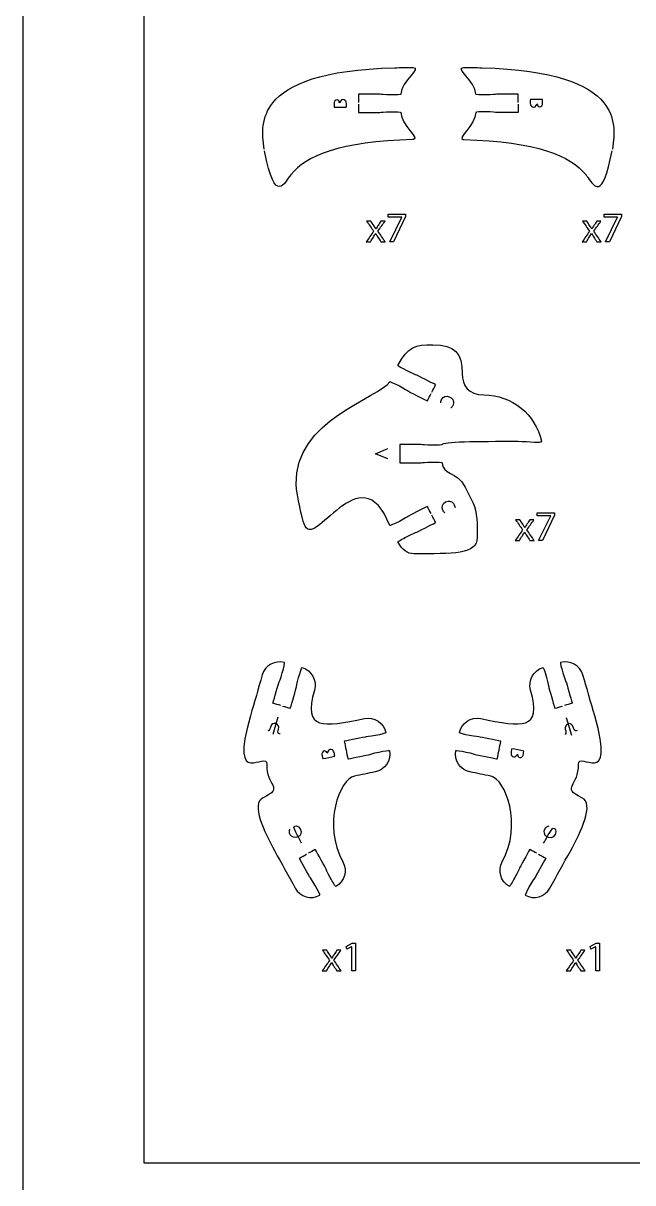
# Model space of a CAD drawing. Extents: x 0 to 1000, y 0 to 600.
# Drawn here: x 0 to 100.8, y 131.3 to 323.1 of the extents above; entities that cross this region are included whole.
import ezdxf

# ---------------------------------------------------------------- set-up
doc = ezdxf.new("R2010")
doc.units = 0
doc.header["$MEASUREMENT"] = 0
doc.layers.add('DEFAULT', color=7, linetype='CONTINUOUS')

msp = doc.modelspace()

# ---------------------------------------------------------------- linework, layer by layer
at = {"layer": 'DEFAULT', "color": 250}
for points in [[(1000, 0.1), (0, 0.1), (0, 600.1), (1000, 600.1)], [(63.26, 291.54), (63.26, 291.13), (61.26, 286.95), (60.62, 286.95), (62.61, 291.01), (62.61, 291.02), (60.37, 291.02), (60.37, 291.54)], [(98.97, 291.54), (98.97, 291.13), (96.98, 286.95), (96.33, 286.95), (98.32, 291.01), (98.32, 291.02), (96.08, 291.02), (96.08, 291.54)], [(87.9, 242.13), (87.9, 241.72), (85.9, 237.54), (85.26, 237.54), (87.25, 241.6), (87.25, 241.62), (85.01, 241.62), (85.01, 242.13)], [(54.34, 170.33), (54.33, 170.33), (53.53, 169.9), (53.41, 170.37), (54.41, 170.91), (54.94, 170.91), (54.94, 166.32), (54.34, 166.32)], [(94.71, 170.33), (94.69, 170.33), (93.89, 169.9), (93.77, 170.37), (94.78, 170.91), (95.31, 170.91), (95.31, 166.32), (94.71, 166.32)]]:
    msp.add_lwpolyline(points, close=True, dxfattribs=at)
for points in [[(166.09, 570.1), (186.09, 570.1), (186.09, 134.5), (20, 134.5), (20, 570.1), (40.51, 570.1)], [(60.29, 251.05), (58.27, 251.89), (60.29, 252.74)], [(42.1, 208.29), (41.27, 205.41)], [(89.83, 208.23), (90.67, 205.35)]]:
    msp.add_lwpolyline(points, dxfattribs=at)
at = {"layer": 'DEFAULT', "color": 1}
for points, knots in [([(39.88, 302.29), (39.42, 304.86), (39.42, 307.61), (41.3, 309.95), (43.76, 313.03), (49.43, 315.41), (61.46, 315.74), (62.42, 315.77), (63.42, 315.79), (64.46, 315.79), (66.12, 315.78), (62.48, 313.56), (62.48, 311.35), (62.49, 311.29), (61.7, 311.25), (60.73, 311.25), (59.77, 311.25), (59.16, 311.35), (58.99, 311.35), (58.11, 311.34), (55.49, 311.35), (55.49, 311.35), (55.49, 310.9), (55.49, 310.45), (55.49, 310)], [0, 0, 0, 0, 1, 1, 1, 2, 2, 2, 3, 3, 3, 4, 4, 4, 5, 5, 5, 6, 6, 6, 7, 7, 7, 10.839, 10.839, 10.839, 10.839]), ([(81.86, 310), (81.86, 310.45), (81.85, 310.9), (81.85, 311.35), (81.85, 311.35), (79.23, 311.35), (78.35, 311.35), (78.18, 311.35), (77.58, 311.25), (76.6, 311.25), (75.64, 311.25), (74.86, 311.29), (74.85, 311.35), (74.85, 313.56), (71.22, 315.78), (72.88, 315.79), (73.92, 315.79), (74.92, 315.77), (75.88, 315.74), (87.91, 315.4), (93.58, 313.03), (96.04, 309.95), (97.92, 307.61), (97.92, 304.86), (97.47, 302.29)], [0, 0, 0, 0, 3.830001, 3.830001, 3.830001, 4.830001, 4.830001, 4.830001, 5.830001, 5.830001, 5.830001, 6.830001, 6.830001, 6.830001, 7.830001, 7.830001, 7.830001, 8.830001, 8.830001, 8.830001, 9.830001, 9.830001, 9.830001, 10.830001, 10.830001, 10.830001, 10.830001]), ([(55.49, 309.7), (55.49, 309.25), (55.49, 308.8), (55.49, 308.35), (55.49, 308.35), (58.11, 308.35), (58.99, 308.35), (59.16, 308.35), (59.77, 308.45), (60.73, 308.45), (61.69, 308.45), (62.47, 308.4), (62.48, 308.35), (62.48, 306.24), (65.69, 303.99), (64.55, 303.88), (64.52, 303.88), (64.49, 303.87), (64.46, 303.87), (52.43, 303.53), (46.76, 301.15), (44.3, 298.08), (44.28, 298.06), (44.26, 298.04), (44.25, 298.02), (43.26, 296.85), (41.7, 292.66), (39.93, 301.99)], [0, 0, 0, 0, 3.83, 3.83, 3.83, 4.83, 4.83, 4.83, 5.83, 5.83, 5.83, 6.83, 6.83, 6.83, 7.83, 7.83, 7.83, 8.83, 8.83, 8.83, 9.83, 9.83, 9.83, 10.83, 10.83, 10.83, 11.83, 11.83, 11.83, 11.83]), ([(81.85, 309.7), (81.85, 309.25), (81.85, 308.8), (81.85, 308.35), (81.85, 308.35), (79.23, 308.35), (78.35, 308.35), (78.18, 308.34), (77.57, 308.45), (76.6, 308.45), (75.64, 308.45), (74.87, 308.41), (74.85, 308.35), (74.86, 306.25), (71.65, 303.99), (72.79, 303.88), (72.82, 303.88), (72.85, 303.87), (72.88, 303.87), (84.91, 303.53), (90.58, 301.15), (93.04, 298.08), (93.05, 298.07), (93.06, 298.06), (93.07, 298.04), (93.17, 297.93), (93.27, 297.79), (93.38, 297.63), (93.4, 297.6), (93.42, 297.57), (93.44, 297.54), (94.43, 296.09), (95.83, 293.69), (97.41, 302)], [0, 0, 0, 0, 3.830001, 3.830001, 3.830001, 4.830001, 4.830001, 4.830001, 5.830001, 5.830001, 5.830001, 6.830001, 6.830001, 6.830001, 7.830001, 7.830001, 7.830001, 8.830001, 8.830001, 8.830001, 9.83922, 9.83922, 9.83922, 10.83922, 10.83922, 10.83922, 11.83922, 11.83922, 11.83922, 12.83922, 12.83922, 12.83922, 13.83922, 13.83922, 13.83922, 13.83922]), ([(67.6, 262.09), (67.81, 262.49), (68.02, 262.89), (68.22, 263.29), (68.22, 263.29), (65.88, 264.48), (65.1, 264.88), (64.95, 264.96), (64.36, 265.15), (63.5, 265.59), (62.64, 266.03), (61.96, 266.42), (61.99, 266.47), (63.61, 269.65), (64.93, 269.92), (67.78, 269.92), (71.4, 269.92), (72.63, 268.53), (72.63, 265.15), (72.63, 263.16), (73.6, 261.62), (76.21, 261.62), (80.86, 261.62), (84.75, 258.35), (85.71, 253.98), (85.81, 253.45), (83.71, 253.89), (81.86, 253.89), (74.93, 253.89), (69.32, 253.83), (69.32, 253.39), (69.32, 253.34), (68.54, 253.29), (67.57, 253.29), (66.6, 253.29), (66, 253.39), (65.82, 253.39), (64.65, 253.39), (63.49, 253.39), (62.32, 253.39), (62.32, 252.39), (62.32, 251.39), (62.32, 250.39), (63.49, 250.39), (64.65, 250.39), (65.82, 250.39), (66, 250.39), (66.6, 250.49), (67.57, 250.49), (68.54, 250.49), (69.32, 250.45), (69.32, 250.39), (69.32, 248.37), (71.72, 249.03), (73.09, 246.36), (73.54, 245.47), (74, 244.58), (74.45, 243.68), (75.12, 242.38), (75.11, 239.96), (75.11, 238.04), (75.11, 235.16), (71.07, 235.34), (64.6, 235.34), (63.59, 235.34), (62.67, 235.97), (61.99, 237.31), (61.96, 237.36), (62.64, 237.76), (63.5, 238.2), (64.36, 238.64), (64.95, 238.83), (65.1, 238.91), (65.88, 239.31), (68.22, 240.5), (68.22, 240.5), (68.02, 240.9), (67.81, 241.3), (67.6, 241.71)], [0, 0, 0, 0, 3.823938, 3.823938, 3.823938, 4.823938, 4.823938, 4.823938, 5.823938, 5.823938, 5.823938, 6.823938, 6.823938, 6.823938, 7.823938, 7.823938, 7.823938, 8.823938, 8.823938, 8.823938, 9.823938, 9.823938, 9.823938, 10.823938, 10.823938, 10.823938, 11.823938, 11.823938, 11.823938, 12.823938, 12.823938, 12.823938, 13.823938, 13.823938, 13.823938, 14.823938, 14.823938, 14.823938, 24.743938, 24.743938, 24.743938, 33.243938, 33.243938, 33.243938, 43.163938, 43.163938, 43.163938, 44.163938, 44.163938, 44.163938, 45.163938, 45.163938, 45.163938, 46.163938, 46.163938, 46.163938, 54.670171, 54.670171, 54.670171, 55.670171, 55.670171, 55.670171, 56.670171, 56.670171, 56.670171, 57.670171, 57.670171, 57.670171, 58.670171, 58.670171, 58.670171, 59.670171, 59.670171, 59.670171, 60.670171, 60.670171, 60.670171, 64.503003, 64.503003, 64.503003, 64.503003]), ([(67.47, 241.97), (67.26, 242.37), (67.06, 242.77), (66.85, 243.17), (66.85, 243.17), (64.52, 241.98), (63.74, 241.58), (63.58, 241.5), (63.09, 241.13), (62.23, 240.69), (61.36, 240.25), (60.65, 239.94), (60.62, 239.99), (55.8, 252.35), (48.04, 235.31), (46.46, 240.29), (46.18, 241.14), (45.24, 244.78), (45.16, 246.85), (44.74, 257.39), (59.1, 261.26), (60.62, 263.8), (60.65, 263.85), (61.36, 263.53), (62.22, 263.09), (63.09, 262.66), (63.58, 262.29), (63.73, 262.21), (64.52, 261.81), (66.85, 260.62), (66.85, 260.62), (67.06, 261.02), (67.26, 261.42), (67.47, 261.82)], [0, 0, 0, 0, 3.832832, 3.832832, 3.832832, 4.832832, 4.832832, 4.832832, 5.832832, 5.832832, 5.832832, 6.832832, 6.832832, 6.832832, 7.832832, 7.832832, 7.832832, 8.832832, 8.832832, 8.832832, 9.832832, 9.832832, 9.832832, 10.832832, 10.832832, 10.832832, 11.832832, 11.832832, 11.832832, 12.832832, 12.832832, 12.832832, 16.665664, 16.665664, 16.665664, 16.665664]), ([(42.6, 210.23), (42.17, 210.35), (41.74, 210.48), (41.3, 210.6), (41.3, 210.6), (42.03, 213.12), (42.27, 213.96), (42.32, 214.13), (42.59, 214.69), (42.85, 215.62), (43.12, 216.55), (43.3, 217.31), (43.24, 217.33), (41.65, 217.79), (39.99, 216.87), (39.53, 215.28), (38.89, 213.03), (38.24, 210.79), (37.59, 208.55), (33.98, 196.03), (40.42, 203), (40.28, 200.46), (40.09, 197.02), (43.33, 196.64), (39.7, 194.97), (37.6, 194), (39.86, 189.33), (41.61, 186.15), (42.74, 184.11), (43.87, 182.07), (45, 180.02), (45.8, 178.57), (47.62, 178.05), (49.08, 178.85), (49.13, 178.88), (48.79, 179.59), (48.32, 180.43), (47.85, 181.28), (47.47, 181.76), (47.38, 181.91), (46.96, 182.68), (45.69, 184.98), (45.69, 184.98), (46.09, 185.2), (46.48, 185.41), (46.87, 185.63)], [0, 0, 0, 0, 3.839232, 3.839232, 3.839232, 4.839232, 4.839232, 4.839232, 5.839232, 5.839232, 5.839232, 6.839232, 6.839232, 6.839232, 7.839232, 7.839232, 7.839232, 27.676913, 27.676913, 27.676913, 28.676913, 28.676913, 28.676913, 29.676913, 29.676913, 29.676913, 30.676913, 30.676913, 30.676913, 50.523245, 50.523245, 50.523245, 51.523245, 51.523245, 51.523245, 52.523245, 52.523245, 52.523245, 53.523245, 53.523245, 53.523245, 54.523245, 54.523245, 54.523245, 58.350124, 58.350124, 58.350124, 58.350124]), ([(85.24, 185.63), (85.64, 185.41), (86.03, 185.2), (86.43, 184.98), (86.43, 184.98), (85.16, 182.68), (84.74, 181.91), (84.66, 181.76), (84.27, 181.28), (83.8, 180.43), (83.34, 179.59), (82.99, 178.88), (83.04, 178.85), (84.5, 178.05), (86.32, 178.57), (87.12, 180.02), (88.25, 182.07), (89.38, 184.11), (90.51, 186.15), (92.26, 189.33), (94.52, 194), (92.42, 194.97), (88.79, 196.64), (92.03, 197.02), (91.84, 200.46), (91.7, 203), (98.14, 196.03), (94.53, 208.55), (93.88, 210.79), (93.24, 213.03), (92.59, 215.28), (92.13, 216.87), (90.47, 217.79), (88.88, 217.33), (88.83, 217.31), (89, 216.55), (89.27, 215.62), (89.53, 214.69), (89.8, 214.13), (89.85, 213.96), (90.09, 213.12), (90.82, 210.6), (90.82, 210.6), (90.39, 210.48), (89.95, 210.35), (89.52, 210.23)], [0, 0, 0, 0, 3.835636, 3.835636, 3.835636, 4.835636, 4.835636, 4.835636, 5.835636, 5.835636, 5.835636, 6.835636, 6.835636, 6.835636, 7.835636, 7.835636, 7.835636, 27.681968, 27.681968, 27.681968, 28.681968, 28.681968, 28.681968, 29.681968, 29.681968, 29.681968, 30.681968, 30.681968, 30.681968, 50.519649, 50.519649, 50.519649, 51.519649, 51.519649, 51.519649, 52.519649, 52.519649, 52.519649, 53.519649, 53.519649, 53.519649, 54.519649, 54.519649, 54.519649, 58.34927, 58.34927, 58.34927, 58.34927]), ([(42.89, 210.14), (43.32, 210.02), (43.76, 209.89), (44.19, 209.77), (44.19, 209.77), (44.92, 212.29), (45.16, 213.13), (45.2, 213.3), (45.28, 213.91), (45.54, 214.84), (45.81, 215.77), (46.07, 216.51), (46.13, 216.5), (47.72, 216.04), (48.64, 214.38), (48.18, 212.79), (46.24, 206.06), (49.58, 206.68), (56.44, 208.06), (58.07, 208.39), (59.65, 207.34), (59.98, 205.71), (59.95, 205.65), (59.2, 205.45), (58.28, 205.27), (57.33, 205.08), (56.71, 205.06), (56.54, 205.02), (55.68, 204.85), (53.11, 204.33), (53.11, 204.33), (53.31, 203.35), (53.51, 202.37), (53.7, 201.39), (53.7, 201.39), (56.27, 201.91), (57.13, 202.08), (57.3, 202.11), (57.88, 202.34), (58.83, 202.53), (59.78, 202.72), (60.56, 202.83), (60.57, 202.77), (60.9, 201.14), (59.84, 199.56), (58.22, 199.24), (57.07, 199.01), (55.93, 198.78), (54.79, 198.55), (52.34, 198.05), (49.49, 190.5), (52.88, 184.38), (53.68, 182.93), (53.16, 181.1), (51.7, 180.3), (51.65, 180.27), (51.23, 180.94), (50.77, 181.79), (50.3, 182.63), (50.09, 183.22), (50.01, 183.37), (49.59, 184.13), (48.32, 186.43), (48.32, 186.43), (47.93, 186.21), (47.53, 185.99), (47.14, 185.78)], [0, 0, 0, 0, 3.829621, 3.829621, 3.829621, 4.829621, 4.829621, 4.829621, 5.829621, 5.829621, 5.829621, 6.829621, 6.829621, 6.829621, 7.829621, 7.829621, 7.829621, 8.829621, 8.829621, 8.829621, 9.839621, 9.839621, 9.839621, 10.839621, 10.839621, 10.839621, 11.839621, 11.839621, 11.839621, 12.839621, 12.839621, 12.839621, 21.347147, 21.347147, 21.347147, 22.347147, 22.347147, 22.347147, 23.347147, 23.347147, 23.347147, 24.347147, 24.347147, 24.347147, 25.347147, 25.347147, 25.347147, 35.270625, 35.270625, 35.270625, 36.270625, 36.270625, 36.270625, 37.270625, 37.270625, 37.270625, 38.270625, 38.270625, 38.270625, 39.270625, 39.270625, 39.270625, 40.270625, 40.270625, 40.270625, 44.088752, 44.088752, 44.088752, 44.088752]), ([(84.98, 185.78), (84.59, 185.99), (84.2, 186.21), (83.8, 186.43), (83.8, 186.43), (82.54, 184.13), (82.11, 183.37), (82.03, 183.22), (81.82, 182.63), (81.35, 181.79), (80.89, 180.94), (80.47, 180.27), (80.42, 180.3), (78.97, 181.1), (78.44, 182.93), (79.24, 184.38), (82.63, 190.5), (79.78, 198.05), (77.34, 198.55), (76.19, 198.78), (75.05, 199.01), (73.9, 199.24), (72.28, 199.56), (71.23, 201.14), (71.55, 202.77), (71.56, 202.83), (72.34, 202.72), (73.29, 202.53), (74.24, 202.34), (74.82, 202.11), (74.99, 202.08), (75.85, 201.91), (78.42, 201.39), (78.42, 201.39), (78.62, 202.37), (78.81, 203.35), (79.01, 204.33), (79.01, 204.33), (76.44, 204.85), (75.58, 205.02), (75.41, 205.06), (74.79, 205.08), (73.84, 205.27), (72.92, 205.45), (72.17, 205.65), (72.15, 205.72), (72.47, 207.34), (74.05, 208.39), (75.68, 208.06), (82.54, 206.68), (85.88, 206.06), (83.94, 212.79), (83.48, 214.38), (84.4, 216.04), (85.99, 216.5), (86.05, 216.51), (86.31, 215.77), (86.58, 214.84), (86.85, 213.91), (86.92, 213.3), (86.96, 213.13), (87.21, 212.29), (87.93, 209.77), (87.93, 209.77), (88.37, 209.89), (88.8, 210.02), (89.23, 210.14)], [0, 0, 0, 0, 3.826879, 3.826879, 3.826879, 4.826879, 4.826879, 4.826879, 5.826879, 5.826879, 5.826879, 6.826879, 6.826879, 6.826879, 7.826879, 7.826879, 7.826879, 8.826879, 8.826879, 8.826879, 18.750356, 18.750356, 18.750356, 19.750356, 19.750356, 19.750356, 20.750356, 20.750356, 20.750356, 21.750356, 21.750356, 21.750356, 22.750356, 22.750356, 22.750356, 31.257882, 31.257882, 31.257882, 32.257882, 32.257882, 32.257882, 33.257882, 33.257882, 33.257882, 34.267882, 34.267882, 34.267882, 35.267882, 35.267882, 35.267882, 36.267882, 36.267882, 36.267882, 37.267882, 37.267882, 37.267882, 38.267882, 38.267882, 38.267882, 39.267882, 39.267882, 39.267882, 40.267882, 40.267882, 40.267882, 44.107114, 44.107114, 44.107114, 44.107114])]:
    msp.add_open_spline(points, degree=3, knots=knots, dxfattribs=at)
at = {"layer": 'DEFAULT', "color": 250}
for points, knots in [([(51.46, 309.21), (51.44, 309.33), (51.42, 309.51), (51.42, 309.69), (51.42, 309.95), (51.46, 310.12), (51.56, 310.24), (51.64, 310.35), (51.76, 310.41), (51.92, 310.41), (52.12, 310.41), (52.29, 310.15), (52.36, 309.94), (52.36, 309.94), (52.58, 310.49), (52.88, 310.49), (53.05, 310.49), (53.18, 310.42), (53.28, 310.32), (53.41, 310.17), (53.47, 309.95), (53.47, 309.62), (53.47, 309.44), (53.46, 309.3), (53.45, 309.21), (52.78, 309.21), (52.12, 309.21), (51.46, 309.21)], [5.635, 5.635, 5.635, 5.635, 6.635, 6.635, 6.635, 7.635, 7.635, 7.635, 8.635, 8.635, 8.635, 9.635, 9.635, 9.635, 10.635, 10.635, 10.635, 11.635, 11.635, 11.635, 12.635, 12.635, 12.635, 13.635, 13.635, 13.635, 19.27, 19.27, 19.27, 19.27]), ([(85.88, 310.49), (85.9, 310.37), (85.92, 310.19), (85.92, 310.01), (85.92, 309.75), (85.88, 309.58), (85.78, 309.45), (85.7, 309.35), (85.58, 309.29), (85.42, 309.29), (85.22, 309.29), (85.05, 309.54), (84.97, 309.76), (84.97, 309.76), (84.76, 309.21), (84.46, 309.21), (84.29, 309.21), (84.16, 309.28), (84.06, 309.38), (83.93, 309.52), (83.87, 309.75), (83.87, 310.08), (83.87, 310.26), (83.88, 310.4), (83.89, 310.49), (84.55, 310.49), (85.22, 310.49), (85.88, 310.49)], [5.635, 5.635, 5.635, 5.635, 6.635, 6.635, 6.635, 7.635, 7.635, 7.635, 8.635, 8.635, 8.635, 9.635, 9.635, 9.635, 10.635, 10.635, 10.635, 11.635, 11.635, 11.635, 12.635, 12.635, 12.635, 13.635, 13.635, 13.635, 19.27, 19.27, 19.27, 19.27]), ([(57.5, 290.37), (57.66, 290.12), (57.83, 289.88), (57.99, 289.63), (58.12, 289.44), (58.22, 289.27), (58.33, 289.08), (58.34, 289.08), (58.35, 289.08), (58.36, 289.08), (58.47, 289.28), (58.58, 289.46), (58.7, 289.64), (58.86, 289.88), (59.01, 290.13), (59.17, 290.37), (59.4, 290.37), (59.62, 290.37), (59.85, 290.37), (59.46, 289.82), (59.07, 289.27), (58.68, 288.72), (59.08, 288.13), (59.48, 287.54), (59.88, 286.95), (59.65, 286.95), (59.41, 286.95), (59.17, 286.95), (59.01, 287.21), (58.84, 287.46), (58.67, 287.72), (58.54, 287.92), (58.43, 288.11), (58.31, 288.31), (58.3, 288.31), (58.3, 288.31), (58.29, 288.31), (58.18, 288.11), (58.06, 287.93), (57.93, 287.72), (57.77, 287.46), (57.6, 287.21), (57.44, 286.95), (57.21, 286.95), (56.98, 286.95), (56.75, 286.95), (57.16, 287.53), (57.56, 288.11), (57.97, 288.69), (57.58, 289.25), (57.2, 289.81), (56.81, 290.37), (57.04, 290.37), (57.27, 290.37), (57.5, 290.37)], [0, 0, 0, 0, 2.49699, 2.49699, 2.49699, 3.49699, 3.49699, 3.49699, 3.55699, 3.55699, 3.55699, 4.55699, 4.55699, 4.55699, 7.026266, 7.026266, 7.026266, 8.927266, 8.927266, 8.927266, 14.655941, 14.655941, 14.655941, 20.703255, 20.703255, 20.703255, 22.703255, 22.703255, 22.703255, 25.305785, 25.305785, 25.305785, 26.305785, 26.305785, 26.305785, 26.345785, 26.345785, 26.345785, 27.345785, 27.345785, 27.345785, 29.937456, 29.937456, 29.937456, 31.878456, 31.878456, 31.878456, 37.900403, 37.900403, 37.900403, 43.665425, 43.665425, 43.665425, 45.625425, 45.625425, 45.625425, 45.625425]), ([(93.21, 290.37), (93.38, 290.12), (93.54, 289.88), (93.7, 289.63), (93.83, 289.44), (93.93, 289.27), (94.05, 289.08), (94.05, 289.08), (94.06, 289.08), (94.07, 289.08), (94.18, 289.28), (94.29, 289.46), (94.41, 289.64), (94.57, 289.88), (94.73, 290.13), (94.89, 290.37), (95.11, 290.37), (95.33, 290.37), (95.56, 290.37), (95.17, 289.82), (94.78, 289.27), (94.39, 288.72), (94.79, 288.13), (95.19, 287.54), (95.59, 286.95), (95.36, 286.95), (95.12, 286.95), (94.89, 286.95), (94.72, 287.21), (94.55, 287.46), (94.39, 287.72), (94.25, 287.92), (94.14, 288.11), (94.02, 288.31), (94.01, 288.31), (94.01, 288.31), (94, 288.31), (93.89, 288.11), (93.77, 287.93), (93.64, 287.72), (93.48, 287.46), (93.32, 287.21), (93.15, 286.95), (92.92, 286.95), (92.69, 286.95), (92.47, 286.95), (92.87, 287.53), (93.28, 288.11), (93.68, 288.69), (93.29, 289.25), (92.91, 289.81), (92.52, 290.37), (92.75, 290.37), (92.98, 290.37), (93.21, 290.37)], [0, 0, 0, 0, 2.49699, 2.49699, 2.49699, 3.49699, 3.49699, 3.49699, 3.55699, 3.55699, 3.55699, 4.55699, 4.55699, 4.55699, 7.026266, 7.026266, 7.026266, 8.927266, 8.927266, 8.927266, 14.655941, 14.655941, 14.655941, 20.703255, 20.703255, 20.703255, 22.703255, 22.703255, 22.703255, 25.305785, 25.305785, 25.305785, 26.305785, 26.305785, 26.305785, 26.345785, 26.345785, 26.345785, 27.345785, 27.345785, 27.345785, 29.937456, 29.937456, 29.937456, 31.878456, 31.878456, 31.878456, 37.900403, 37.900403, 37.900403, 43.665425, 43.665425, 43.665425, 45.625425, 45.625425, 45.625425, 45.625425]), ([(69.06, 260.32), (69.06, 260.42), (69.1, 260.62), (69.21, 260.84), (69.47, 261.34), (69.99, 261.56), (70.58, 261.26), (71.14, 260.97), (71.33, 260.39), (71.04, 259.83), (70.93, 259.61), (70.81, 259.49), (70.74, 259.45)], [0, 0, 0, 0, 1, 1, 1, 2, 2, 2, 3, 3, 3, 4, 4, 4, 4]), ([(69.75, 242.11), (69.67, 242.18), (69.54, 242.33), (69.42, 242.54), (69.16, 243.05), (69.29, 243.6), (69.88, 243.9), (70.44, 244.19), (71.02, 244), (71.3, 243.44), (71.42, 243.22), (71.44, 243.05), (71.44, 242.98)], [0, 0, 0, 0, 1, 1, 1, 2, 2, 2, 3, 3, 3, 4, 4, 4, 4]), ([(82.14, 240.96), (82.3, 240.72), (82.47, 240.47), (82.63, 240.23), (82.75, 240.04), (82.86, 239.86), (82.97, 239.67), (82.98, 239.67), (82.99, 239.67), (82.99, 239.67), (83.11, 239.87), (83.22, 240.05), (83.33, 240.23), (83.49, 240.48), (83.65, 240.72), (83.81, 240.96), (84.04, 240.96), (84.26, 240.96), (84.48, 240.96), (84.1, 240.41), (83.71, 239.86), (83.32, 239.31), (83.72, 238.72), (84.12, 238.13), (84.52, 237.54), (84.28, 237.54), (84.05, 237.54), (83.81, 237.54), (83.65, 237.8), (83.48, 238.06), (83.31, 238.31), (83.18, 238.51), (83.07, 238.7), (82.95, 238.91), (82.94, 238.91), (82.94, 238.91), (82.93, 238.91), (82.82, 238.7), (82.7, 238.52), (82.57, 238.31), (82.41, 238.06), (82.24, 237.8), (82.08, 237.54), (81.85, 237.54), (81.62, 237.54), (81.39, 237.54), (81.8, 238.13), (82.2, 238.71), (82.61, 239.29), (82.22, 239.85), (81.84, 240.4), (81.45, 240.96), (81.68, 240.96), (81.91, 240.96), (82.14, 240.96)], [0, 0, 0, 0, 2.49699, 2.49699, 2.49699, 3.49699, 3.49699, 3.49699, 3.55699, 3.55699, 3.55699, 4.55699, 4.55699, 4.55699, 7.026817, 7.026817, 7.026817, 8.926817, 8.926817, 8.926817, 14.655492, 14.655492, 14.655492, 20.703931, 20.703931, 20.703931, 22.704931, 22.704931, 22.704931, 25.30746, 25.30746, 25.30746, 26.30746, 26.30746, 26.30746, 26.34746, 26.34746, 26.34746, 27.34746, 27.34746, 27.34746, 29.939132, 29.939132, 29.939132, 31.880132, 31.880132, 31.880132, 37.902079, 37.902079, 37.902079, 43.667101, 43.667101, 43.667101, 45.627101, 45.627101, 45.627101, 45.627101]), ([(42.49, 205.53), (42.26, 205.5), (42.01, 205.57), (42.22, 206.31), (42.36, 206.79), (42.15, 207.17), (41.8, 207.26), (41.46, 207.36), (41.06, 207.14), (40.95, 206.77), (40.84, 206.4), (40.69, 206.02), (40.46, 206.02)], [0, 0, 0, 0, 1, 1, 1, 2, 2, 2, 3, 3, 3, 4, 4, 4, 4]), ([(91.64, 206.11), (91.46, 205.96), (91.21, 205.88), (90.99, 206.63), (90.85, 207.1), (90.48, 207.31), (90.13, 207.21), (89.79, 207.11), (89.56, 206.71), (89.67, 206.34), (89.78, 205.97), (89.85, 205.56), (89.66, 205.44)], [0, 0, 0, 0, 1, 1, 1, 2, 2, 2, 3, 3, 3, 4, 4, 4, 4]), ([(49.59, 201.44), (49.54, 201.55), (49.49, 201.72), (49.45, 201.9), (49.4, 202.16), (49.41, 202.33), (49.49, 202.47), (49.54, 202.59), (49.65, 202.68), (49.8, 202.71), (49.99, 202.75), (50.21, 202.53), (50.33, 202.34), (50.33, 202.34), (50.43, 202.91), (50.73, 202.97), (50.9, 203.01), (51.04, 202.96), (51.16, 202.88), (51.31, 202.77), (51.41, 202.56), (51.48, 202.24), (51.51, 202.06), (51.53, 201.92), (51.54, 201.84), (50.89, 201.7), (50.24, 201.57), (49.59, 201.44)], [5.635011, 5.635011, 5.635011, 5.635011, 6.635011, 6.635011, 6.635011, 7.635011, 7.635011, 7.635011, 8.635011, 8.635011, 8.635011, 9.635011, 9.635011, 9.635011, 10.635011, 10.635011, 10.635011, 11.635011, 11.635011, 11.635011, 12.635011, 12.635011, 12.635011, 13.635011, 13.635011, 13.635011, 19.270021, 19.270021, 19.270021, 19.270021]), ([(82.79, 202.69), (82.79, 202.58), (82.77, 202.4), (82.73, 202.22), (82.68, 201.96), (82.6, 201.8), (82.48, 201.7), (82.38, 201.61), (82.25, 201.58), (82.1, 201.61), (81.91, 201.65), (81.79, 201.93), (81.75, 202.16), (81.75, 202.16), (81.44, 201.66), (81.14, 201.72), (80.97, 201.76), (80.86, 201.85), (80.78, 201.97), (80.68, 202.13), (80.67, 202.37), (80.73, 202.69), (80.77, 202.87), (80.81, 203), (80.84, 203.08), (81.49, 202.95), (82.14, 202.82), (82.79, 202.69)], [5.635011, 5.635011, 5.635011, 5.635011, 6.635011, 6.635011, 6.635011, 7.635011, 7.635011, 7.635011, 8.635011, 8.635011, 8.635011, 9.635011, 9.635011, 9.635011, 10.635011, 10.635011, 10.635011, 11.635011, 11.635011, 11.635011, 12.635011, 12.635011, 12.635011, 13.635011, 13.635011, 13.635011, 19.270021, 19.270021, 19.270021, 19.270021]), ([(46.05, 187.46), (45.81, 187.9), (44.7, 189.85), (44.78, 190.11), (44.86, 190.38), (45.48, 190.46), (45.84, 189.81), (46.19, 189.17), (45.88, 188.71), (45.45, 188.48), (45.02, 188.24), (44.37, 188.49), (44.17, 188.84), (43.98, 189.2), (44.03, 189.56), (44.14, 189.77)], [0, 0, 0, 0, 1, 1, 1, 2, 2, 2, 3, 3, 3, 4, 4, 4, 5, 5, 5, 5]), ([(86.09, 187.45), (86.33, 187.89), (87.39, 189.86), (87.66, 189.94), (87.92, 190.01), (88.32, 189.53), (87.97, 188.88), (87.61, 188.24), (87.06, 188.26), (86.63, 188.5), (86.2, 188.73), (86.07, 189.42), (86.26, 189.77), (86.46, 190.13), (86.79, 190.28), (87.02, 190.3)], [0, 0, 0, 0, 1, 1, 1, 2, 2, 2, 3, 3, 3, 4, 4, 4, 5, 5, 5, 5]), ([(50.21, 169.74), (50.38, 169.49), (50.54, 169.25), (50.7, 169), (50.83, 168.81), (50.93, 168.64), (51.05, 168.45), (51.05, 168.45), (51.06, 168.45), (51.07, 168.45), (51.18, 168.65), (51.29, 168.83), (51.41, 169.01), (51.57, 169.25), (51.73, 169.5), (51.89, 169.74), (52.11, 169.74), (52.33, 169.74), (52.56, 169.74), (52.17, 169.19), (51.78, 168.64), (51.39, 168.09), (51.79, 167.5), (52.19, 166.91), (52.59, 166.32), (52.36, 166.32), (52.12, 166.32), (51.89, 166.32), (51.72, 166.58), (51.55, 166.84), (51.38, 167.09), (51.25, 167.29), (51.14, 167.48), (51.02, 167.69), (51.01, 167.69), (51.01, 167.69), (51, 167.69), (50.89, 167.48), (50.77, 167.3), (50.64, 167.09), (50.48, 166.84), (50.31, 166.58), (50.15, 166.32), (49.92, 166.32), (49.69, 166.32), (49.46, 166.32), (49.87, 166.9), (50.27, 167.49), (50.68, 168.07), (50.29, 168.62), (49.91, 169.18), (49.52, 169.74), (49.75, 169.74), (49.98, 169.74), (50.21, 169.74)], [0, 0, 0, 0, 2.49699, 2.49699, 2.49699, 3.49699, 3.49699, 3.49699, 3.55699, 3.55699, 3.55699, 4.55699, 4.55699, 4.55699, 7.026266, 7.026266, 7.026266, 8.927266, 8.927266, 8.927266, 14.655941, 14.655941, 14.655941, 20.703255, 20.703255, 20.703255, 22.703255, 22.703255, 22.703255, 25.305785, 25.305785, 25.305785, 26.305785, 26.305785, 26.305785, 26.345785, 26.345785, 26.345785, 27.345785, 27.345785, 27.345785, 29.937456, 29.937456, 29.937456, 31.878456, 31.878456, 31.878456, 37.900403, 37.900403, 37.900403, 43.665425, 43.665425, 43.665425, 45.625425, 45.625425, 45.625425, 45.625425]), ([(90.58, 169.74), (90.74, 169.49), (90.9, 169.25), (91.06, 169), (91.19, 168.81), (91.3, 168.64), (91.41, 168.45), (91.42, 168.45), (91.42, 168.45), (91.43, 168.45), (91.54, 168.65), (91.66, 168.83), (91.77, 169.01), (91.93, 169.25), (92.09, 169.5), (92.25, 169.74), (92.47, 169.74), (92.7, 169.74), (92.92, 169.74), (92.53, 169.19), (92.14, 168.64), (91.76, 168.09), (92.16, 167.5), (92.56, 166.91), (92.96, 166.32), (92.72, 166.32), (92.49, 166.32), (92.25, 166.32), (92.08, 166.58), (91.92, 166.84), (91.75, 167.09), (91.61, 167.29), (91.5, 167.48), (91.38, 167.69), (91.38, 167.69), (91.37, 167.69), (91.37, 167.69), (91.26, 167.48), (91.14, 167.3), (91.01, 167.09), (90.84, 166.84), (90.68, 166.58), (90.51, 166.32), (90.29, 166.32), (90.06, 166.32), (89.83, 166.32), (90.23, 166.9), (90.64, 167.49), (91.04, 168.07), (90.66, 168.62), (90.27, 169.18), (89.89, 169.74), (90.12, 169.74), (90.35, 169.74), (90.58, 169.74)], [0, 0, 0, 0, 2.49699, 2.49699, 2.49699, 3.49699, 3.49699, 3.49699, 3.55699, 3.55699, 3.55699, 4.55699, 4.55699, 4.55699, 7.026266, 7.026266, 7.026266, 8.927266, 8.927266, 8.927266, 14.655941, 14.655941, 14.655941, 20.703255, 20.703255, 20.703255, 22.703255, 22.703255, 22.703255, 25.305785, 25.305785, 25.305785, 26.305785, 26.305785, 26.305785, 26.345785, 26.345785, 26.345785, 27.345785, 27.345785, 27.345785, 29.937456, 29.937456, 29.937456, 31.878456, 31.878456, 31.878456, 37.900403, 37.900403, 37.900403, 43.665425, 43.665425, 43.665425, 45.625425, 45.625425, 45.625425, 45.625425])]:
    msp.add_open_spline(points, degree=3, knots=knots, dxfattribs=at)

doc.saveas('drawing.dxf')
